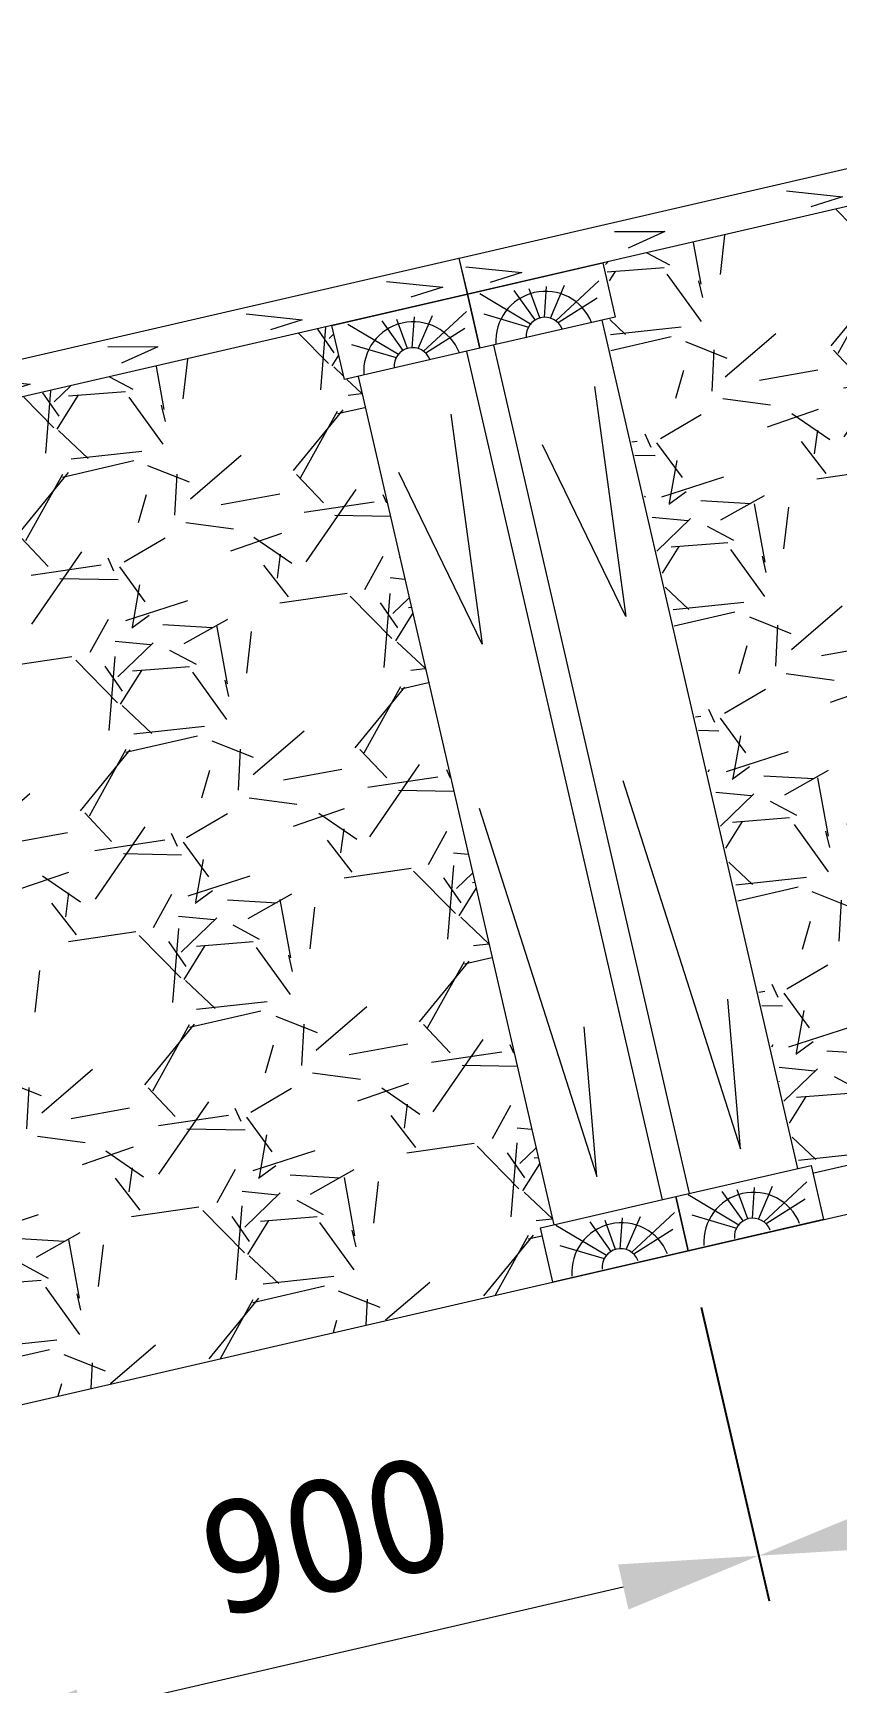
# Model space of a CAD drawing. Header units: millimetres. Extents: x 2161 to 3506, y -1213 to -250.
# Drawn here: x 2240.91 to 2249.58, y -521.11 to -503.31 of the extents above; entities that cross this region are included whole.
import ezdxf

# ---------------------------------------------------------------- set-up
doc = ezdxf.new("R2010")
doc.units = ezdxf.units.MM
doc.styles.add('стиль', font='TAHOMA.TTF')
doc.dimstyles.new('Копия DIN', dxfattribs={"dimtxt": 2, "dimasz": 2.5, "dimexe": 0.5, "dimexo": 0.625, "dimtad": 0, "dimdec": 0, "dimlfac": 100, "dimzin": 4, "dimdsep": 46, "dimtxsty": 'стиль', "dimcen": 2.5, "dimclre": 256, "dimclrt": 256, "dimadec": 0, "dimazin": 2, "dimtfac": 1, "dimtdec": 0, "dimtmove": 0, "dimatfit": 3, "dimfxl": 0, "dimtvp": 1, "dimtolj": 1, "dimtzin": 0, "dimlwd": 0, "dimarcsym": 0})

# ---------------------------------------------------------------- blocks, each defined once
blk = doc.blocks.new('223')
at = {"color": 7, "lineweight": 15}
for points in [[(3696.820343833757, -1073.215251530896), (3696.820984077176, -1073.615251530896), (3687.820984077176, -1073.615251530896), (3687.820632248237, -1073.215251530896), (3696.820343833757, -1073.215251530896)], [(3687.870451148361, -1073.322821691869), (3688.446153862564, -1073.520907086582), (3688.087514424971, -1073.54921320907)], [(3689.52205326575, -1073.313386317707), (3690.050576532691, -1073.4360117042), (3689.625866959328, -1073.520907086582)], [(3691.428500036754, -1073.303950943544), (3692.004202750957, -1073.502036338258), (3691.645563313365, -1073.530342460745)], [(3692.910218324802, -1073.29452706192), (3693.438741591743, -1073.417152448414), (3693.01403201838, -1073.502047830796)], [(3694.44665705773, -1073.285091687758), (3695.022359771932, -1073.483177082471), (3694.66372033434, -1073.511483204959)], [(3696.002911849634, -1073.285091687758), (3696.578614563836, -1073.483177082471), (3696.219975126244, -1073.511483204959)]]:
    blk.add_lwpolyline(points, dxfattribs=at)
blk = doc.blocks.new('*D402')
at = {"linetype": 'ByBlock', "lineweight": -2}
for p, q in [((2305.063616732449, -503.9170627388064), (2307.21212942441, -513.223293629632)), ((2230.584433603186, -521.1139384192898), (2232.732507618254, -530.4182691917354))]:
    blk.add_line(p, q, dxfattribs=at)
at = {"color": 0, "linetype": 'ByBlock', "lineweight": 0}
blk.add_line((2305.638098800061, -513.0735351787553), (2234.08158718826, -529.593657577827), dxfattribs=at)
at = {"color": 0, "lineweight": -2}
for points in [[(2305.581861036474, -512.829942662559), (2305.694336563646, -513.3171276949515), (2307.099653897239, -512.7361085972395)], [(2234.025349424674, -529.3500650616306), (2234.137824951846, -529.8372500940233), (2232.620032091082, -529.9310841593428)]]:
    blk.add_solid(points, dxfattribs=at)
at = {"layer": 'Defpoints', "color": 0, "lineweight": -2}
for p in [(2304.923022323484, -503.3080814483156), (2230.44383919422, -520.5049571287989), (2232.620032091082, -529.9310841593428)]:
    blk.add_point(p, dxfattribs=at)
at = {"lineweight": 0, "insert": (2269.577573988159, -520.1109549887378), "char_height": 1.2, "attachment_point": 5, "rotation": 12.999999999999917, "style": 'стиль'}
blk.add_mtext('\\A1;8000', dxfattribs=at)
blk = doc.blocks.new('*D405')
at = {"linetype": 'ByBlock', "lineweight": -2}
for p, q in [((2256.892425352387, -515.0402599520049), (2257.62449987368, -518.2112230791645)), ((2248.123094769319, -517.0648194410994), (2248.855169290613, -520.2357825682593))]:
    blk.add_line(p, q, dxfattribs=at)
at = {"color": 0, "linetype": 'ByBlock', "lineweight": 0}
blk.add_line((2250.204248860618, -519.4111709543508), (2256.05046924933, -518.0614646282877), dxfattribs=at)
at = {"color": 0, "lineweight": -2}
for points in [[(2255.994231485744, -517.8178721120914), (2256.106707012916, -518.305057144484), (2257.512024346508, -517.7240380467719)], [(2250.148011097032, -519.1675784381546), (2250.260486624205, -519.6547634705472), (2248.742693763441, -519.7485975358666)]]:
    blk.add_solid(points, dxfattribs=at)
at = {"layer": 'Defpoints', "color": 0, "lineweight": -2}
for p in [(2256.751830943422, -514.4312786615142), (2247.982500360355, -516.4558381506085), (2257.512024346508, -517.7240380467719)]:
    blk.add_point(p, dxfattribs=at)
at = {"lineweight": 0, "insert": (2252.846359081113, -517.5191731838643), "char_height": 1.2, "attachment_point": 5, "rotation": 12.999999999999917, "style": 'стиль'}
blk.add_mtext('\\A1;900', dxfattribs=at)
blk = doc.blocks.new('*D406')
at = {"linetype": 'ByBlock', "lineweight": -2}
for p, q in [((2248.12309476932, -517.0648194410999), (2248.855169290613, -520.2357825682584)), ((2239.353764186252, -519.0893789301942), (2240.085838707545, -522.2603420573532))]:
    blk.add_line(p, q, dxfattribs=at)
at = {"color": 0, "linetype": 'ByBlock', "lineweight": 0}
blk.add_line((2241.434918277551, -521.4357304434448), (2247.281138666263, -520.0860241173816), dxfattribs=at)
at = {"color": 0, "lineweight": -2}
for points in [[(2247.224900902677, -519.8424316011854), (2247.337376429849, -520.329616633578), (2248.74269376344, -519.7485975358659)], [(2241.378680513965, -521.1921379272485), (2241.491156041137, -521.6793229596412), (2239.973363180373, -521.7731570249606)]]:
    blk.add_solid(points, dxfattribs=at)
at = {"layer": 'Defpoints', "color": 0, "lineweight": -2}
for p in [(2247.982500360355, -516.455838150609), (2239.213169777287, -518.4803976397035), (2248.74269376344, -519.7485975358659)]:
    blk.add_point(p, dxfattribs=at)
at = {"lineweight": 0, "insert": (2244.077028498046, -519.5437326729582), "char_height": 1.2, "attachment_point": 5, "rotation": 12.999999999999917, "style": 'стиль'}
blk.add_mtext('\\A1;900', dxfattribs=at)

msp = doc.modelspace()

# ---------------------------------------------------------------- hatches: boundary and pattern name
at = {"lineweight": 0}
h = msp.add_hatch(dxfattribs=at)
h.set_pattern_fill('GRAVEL', scale=0.12, angle=13, style=0)
h.set_pattern_definition([(241.0128, (-1535.14658852471, -273.997266397046), (-17.58819494249036, -32.21416363058341), [0.4100652, -40.5966]), (197.9697, (-1535.345312639518, -274.3559629660201), (34.95297116549519, 11.19768207267192), [0.7036859999999999, -69.6648]), (145.5104, (-1536.014672013462, -274.5730602523066), (37.24094428247516, -25.81220829623099), [0.4961783999999999, -49.12164]), (280.2737000000001, (-1537.001512493463, -275.5829340589926), (-10.74314479849951, 60.08322787251495), [0.640806, -63.43968]), (305.8337, (-1536.887224622174, -276.2134653581967), (-23.07725638678619, 32.21031595157609), [0.6283608, -62.20776]), (10.27370000000003, (-1536.519360570985, -276.7228904850239), (-60.08322787251495, -10.7431447984995), [0.640805999999999, -63.43967999999993]), (50.6942, (-1535.888829271781, -276.6086026137341), (-31.75196181481455, -38.61223930807346), [0.8474327999999999, -83.89572000000001]), (85.2553, (-1535.352016319458, -275.9528798419643), (5.704879012209489, 70.13694330911872), [0.800064, -79.20636]), (134.4296, (-1535.28583862627, -275.1555577875067), (-32.67249587382036, 33.12318611124353), [0.6429756, -63.6546]), (188.2364, (-1535.735942568047, -274.6964009846633), (33.35429824975815, 4.572300939786578), [0.7340555999999997, -35.96867999999998]), (235.3974, (-1536.462426774111, -274.8015595807877), (-28.09641142421381, -40.89644704212396), [0.9492936, -93.98016]), (151.8141, (-1534.054474827436, -274.9338385530636), (-24.90304501330312, 13.01969969616186), [0.324006, -32.07671999999999]), (184.4692, (-1534.340060780989, -274.7807990211322), (39.97968559453464, 2.973672089783056), [0.6164183999999997, -61.02551999999999]), (238, (-1534.954606296891, -274.8288327851363), (0.6856503462908407, -2.969877933153356), [0.4310508, -3.879468]), (216.1986, (-1535.24477599155, -274.5204427471952), (13.47814222086082, 9.368051587626155), [0.2321292, -22.98071999999999]), (304.8014, (-1535.432098064164, -274.657534702874), (-5.02683580692459, 8.223994317254894), [0.3282791999999999, -16.08576]), (43.96380000000001, (-1535.244737784501, -274.9270966660749), (7.538327769717316, 7.996714812762255), [0.5331839999999998, -17.23955999999999]), (174.5651, (-1534.860964364109, -274.5569598478571), (6.625412419377722, -1.598573287552151), [0.3855444, -9.253079999999999]), (29.38950000000002, (-1537.154628439494, -275.0552121747853), (27.64186779806208, 15.76613325918954), [0.5401056000000001, -53.47056]), (83.3462, (-1536.684031387406, -274.7901575385932), (-4.337338442745307, -35.41122894575053), [0.4531188, -44.85863999999999]), (306.1986, (-1534.998094526837, -273.9629838563639), (-9.368051587626155, 13.47814222086083), [0.4642559999999995, -22.74863999999997]), (356.6105, (-1534.723910615479, -274.3376280015906), (-31.75576412274719, 2.053109420490301), [0.5401055999999997, -53.47055999999998]), (352.444, (-1536.729524935037, -276.8965377484138), (-16.22071818296562, 2.511494384145234), [0.520842, -25.52124]), (307.7751, (-1536.213205093024, -276.9650264156792), (-22.39152062980837, 29.2404182836118), [0.4364063999999998, -43.20431999999997]), (79.80140000000002, (-1534.282744913622, -276.926007305693), (2.511520330436808, 16.22075750093006), [0.4642559999999999, -22.74864]), (30.354, (-1534.200543230084, -276.4690850628294), (-35.86584241260537, -20.79296297022307), [0.5109395999999999, -50.58287999999999]), (82.44400000000002, (-1535.73798609278, -277.2619762043766), (-2.511494384145243, -16.22071818296562), [0.2604216, -25.78176]), (114.3098999999999, (-1534.46093771107, -276.9671463545113), (-5.712459769435964, 11.19383435435863), [0.155418, -15.3864]), (178.9638, (-1534.524919051327, -276.8255088647745), (9.595295760355823, -0.912920931238967), [0.628360799999999, -11.93885999999998]), (199.0090000000001, (-1535.153177583502, -276.8141450296292), (29.01310656745176, 9.826371047746605), [0.5823204, -57.64968]), (316.6901, (-1535.183029211274, -275.1943858622467), (-4.341181280596862, 5.254103135894768), [0.4395888, -10.550136]), (6.157199999999976, (-1534.863160717039, -275.4959193920515), (51.85928792457701, 5.716282134958152), [0.7674683999999999, -75.97919999999999]), (73.94540000000002, (-1534.100121203264, -275.4136030873654), (-7.079947942851582, -23.53170701369902), [0.3138096, -31.06728]), (103, (-1534.013335778618, -275.1120313505115), (-3.655530771105497, 2.284229143825296), [0.1828799999999998, -2.865119999999996]), (133.2564, (-1535.23314470706, -276.738761647178), (16.67904792711359, -18.04655177516438), [0.4234403999999999, -41.92068]), (61.01279999999999, (-1535.52331440172, -276.4303716092371), (17.58819494249036, 32.21416363058342), [0.8201316, -40.18656]), (13, (-1535.125866172104, -275.7129784712887), (2.284229143825296, 3.655530771105497), [0.79248, -2.25552]), (338.3048000000001, (-1534.353697383163, -275.5347092597423), (-34.4983042691495, 13.93266542230372), [0.4819319999999995, -47.71115999999994]), (267.0546, (-1533.905904415465, -275.712863850141), (-0.2272777458141597, -12.56520069209301), [0.4437948, -21.74604]), (220.646, (-1533.928708499854, -276.1560730767317), (-49.5711869233747, -42.72617913639834), [0.7225739999999999, -71.535]), (188.4261, (-1534.476961701421, -276.6267465429174), (-39.29409583524728, -5.943597041274939), [0.7644347999999997, -75.67895999999998]), (188.4261, (-1534.476961701421, -276.6267465429174), (-39.29409583524728, -5.943597041274939), [0.7644347999999997, -75.67895999999998])])
h.paths.add_polyline_path([(2247.083427333895, -505.7898562682669), (2247.220338482461, -506.3828836051995), (2247.071167736842, -506.4173223854097), (2249.180569157857, -515.5541437497193), (2249.318243918811, -515.5223590266942), (2249.454424515611, -516.1122219962781), (2255.285508170298, -514.7660102606185), (2255.1501282058, -514.1796152105314), (2255.29675868063, -514.1457628980438), (2253.184397239311, -504.9961202772064), (2253.03703274856, -505.0301420506225), (2252.902280987995, -504.4464680507205)])
h = msp.add_hatch(dxfattribs=at)
h.set_pattern_fill('GRAVEL', scale=0.12, angle=13, style=0)
h.set_pattern_definition([(241.0128, (-1543.915919107777, -276.0218258861407), (-17.58819494249036, -32.21416363058341), [0.4100652, -40.5966]), (197.9697, (-1544.114643222585, -276.3805224551149), (34.95297116549519, 11.19768207267192), [0.7036859999999999, -69.6648]), (145.5104, (-1544.784002596529, -276.5976197414014), (37.24094428247516, -25.81220829623099), [0.4961783999999999, -49.12164]), (280.2737000000001, (-1545.770843076531, -277.6074935480873), (-10.74314479849951, 60.08322787251495), [0.640806, -63.43968]), (305.8337, (-1545.656555205241, -278.2380248472916), (-23.07725638678619, 32.21031595157609), [0.6283608, -62.20776]), (10.27370000000003, (-1545.288691154052, -278.7474499741188), (-60.08322787251495, -10.7431447984995), [0.640805999999999, -63.43967999999993]), (50.6942, (-1544.658159854848, -278.633162102829), (-31.75196181481455, -38.61223930807346), [0.8474327999999999, -83.89572000000001]), (85.2553, (-1544.121346902525, -277.977439331059), (5.704879012209489, 70.13694330911872), [0.800064, -79.20636]), (134.4296, (-1544.055169209337, -277.1801172766015), (-32.67249587382036, 33.12318611124353), [0.6429756, -63.6546]), (188.2364, (-1544.505273151114, -276.7209604737581), (33.35429824975815, 4.572300939786578), [0.7340555999999997, -35.96867999999998]), (235.3974, (-1545.231757357178, -276.8261190698824), (-28.09641142421381, -40.89644704212396), [0.9492936, -93.98016]), (151.8141, (-1542.823805410504, -276.9583980421583), (-24.90304501330312, 13.01969969616186), [0.324006, -32.07671999999999]), (184.4692, (-1543.109391364056, -276.805358510227), (39.97968559453464, 2.973672089783056), [0.6164183999999997, -61.02551999999999]), (238, (-1543.723936879958, -276.853392274231), (0.6856503462908407, -2.969877933153356), [0.4310508, -3.879468]), (216.1986, (-1544.014106574617, -276.54500223629), (13.47814222086082, 9.368051587626155), [0.2321292, -22.98071999999999]), (304.8014, (-1544.201428647231, -276.6820941919687), (-5.02683580692459, 8.223994317254894), [0.3282791999999999, -16.08576]), (43.96380000000001, (-1544.014068367568, -276.9516561551697), (7.538327769717316, 7.996714812762255), [0.5331839999999998, -17.23955999999999]), (174.5651, (-1543.630294947176, -276.5815193369518), (6.625412419377722, -1.598573287552151), [0.3855444, -9.253079999999999]), (29.38950000000002, (-1545.923959022561, -277.07977166388), (27.64186779806208, 15.76613325918954), [0.5401056000000001, -53.47056]), (83.3462, (-1545.453361970473, -276.8147170276879), (-4.337338442745307, -35.41122894575053), [0.4531188, -44.85863999999999]), (306.1986, (-1543.767425109904, -275.9875433454587), (-9.368051587626155, 13.47814222086083), [0.4642559999999995, -22.74863999999997]), (356.6105, (-1543.493241198546, -276.3621874906855), (-31.75576412274719, 2.053109420490301), [0.5401055999999997, -53.47055999999998]), (352.444, (-1545.498855518104, -278.9210972375086), (-16.22071818296562, 2.511494384145234), [0.520842, -25.52124]), (307.7751, (-1544.982535676091, -278.9895859047741), (-22.39152062980837, 29.2404182836118), [0.4364063999999998, -43.20431999999997]), (79.80140000000002, (-1543.052075496689, -278.9505667947877), (2.511520330436808, 16.22075750093006), [0.4642559999999999, -22.74864]), (30.354, (-1542.969873813151, -278.4936445519241), (-35.86584241260537, -20.79296297022307), [0.5109395999999999, -50.58287999999999]), (82.44400000000002, (-1544.507316675847, -279.2865356934713), (-2.511494384145243, -16.22071818296562), [0.2604216, -25.78176]), (114.3098999999999, (-1543.230268294137, -278.9917058436061), (-5.712459769435964, 11.19383435435863), [0.155418, -15.3864]), (178.9638, (-1543.294249634394, -278.8500683538693), (9.595295760355823, -0.912920931238967), [0.628360799999999, -11.93885999999998]), (199.0090000000001, (-1543.922508166569, -278.838704518724), (29.01310656745176, 9.826371047746605), [0.5823204, -57.64968]), (316.6901, (-1543.952359794341, -277.2189453513416), (-4.341181280596862, 5.254103135894768), [0.4395888, -10.550136]), (6.157199999999976, (-1543.632491300106, -277.5204788811462), (51.85928792457701, 5.716282134958152), [0.7674683999999999, -75.97919999999999]), (73.94540000000002, (-1542.869451786331, -277.4381625764601), (-7.079947942851582, -23.53170701369902), [0.3138096, -31.06728]), (103, (-1542.782666361685, -277.1365908396063), (-3.655530771105497, 2.284229143825296), [0.1828799999999998, -2.865119999999996]), (133.2564, (-1544.002475290127, -278.7633211362729), (16.67904792711359, -18.04655177516438), [0.4234403999999999, -41.92068]), (61.01279999999999, (-1544.292644984787, -278.4549310983318), (17.58819494249036, 32.21416363058342), [0.8201316, -40.18656]), (13, (-1543.895196755171, -277.7375379603835), (2.284229143825296, 3.655530771105497), [0.79248, -2.25552]), (338.3048000000001, (-1543.12302796623, -277.559268748837), (-34.4983042691495, 13.93266542230372), [0.4819319999999995, -47.71115999999994]), (267.0546, (-1542.675234998532, -277.7374233392357), (-0.2272777458141597, -12.56520069209301), [0.4437948, -21.74604]), (220.646, (-1542.698039082921, -278.1806325658264), (-49.5711869233747, -42.72617913639834), [0.7225739999999999, -71.535]), (188.4261, (-1543.246292284488, -278.6513060320121), (-39.29409583524728, -5.943597041274939), [0.7644347999999997, -75.67895999999998]), (188.4261, (-1543.246292284488, -278.6513060320121), (-39.29409583524728, -5.943597041274939), [0.7644347999999997, -75.67895999999998])])
h.paths.add_polyline_path([(2238.314096750828, -507.8144157573617), (2238.451007899394, -508.4074430942944), (2238.301837153775, -508.4418818745043), (2240.41123857479, -517.5787032388141), (2240.548913335744, -517.546918515789), (2240.685093932544, -518.1367814853729), (2246.516177587231, -516.7905697497133), (2246.380797622733, -516.2041746996263), (2246.527428097563, -516.1703223871384), (2244.415066656244, -507.020679766301), (2244.267702165493, -507.0547015397171), (2244.132950404928, -506.4710275398153)])

# ---------------------------------------------------------------- linework, layer by layer
at = {"color": 7, "lineweight": 15}
for p, q in [((2247.048389404375, -506.4084535793924), (2249.162929315207, -515.5675321883741)), ((2245.879145326634, -506.6783948446047), (2247.993685237465, -515.8374734535867)), ((2245.586834307198, -506.7458801609081), (2247.70137421803, -515.9049587698898)), ((2244.417590229456, -507.0158214261211), (2246.532130140287, -516.1749000351026))]:
    msp.add_line(p, q, dxfattribs=at)
at = {"color": 7, "lineweight": 0}
msp.add_line((2210.084349238155, -525.2053157471942), (2261.08317420003, -513.4313092787172), dxfattribs=at)
at = {"color": 7, "lineweight": 15}
for points in [[(2247.059574281487, -505.7900888823698), (2247.194544914093, -506.374710921241), (2245.732989816916, -506.712137502757), (2245.598019184309, -506.1275154638858), (2247.059574281487, -505.7900888823698)], [(2247.016138972214, -505.9848474905072), (2246.552250602653, -506.4156918338969)], [(2245.598019184309, -506.1275154638858), (2245.732989816916, -506.712137502757), (2244.271434719738, -507.0495640842725), (2244.136464087131, -506.4649420454018), (2245.598019184309, -506.1275154638858)], [(2245.734052362192, -506.1215798900025), (2246.280902618044, -506.4474612160245)], [(2246.330379963479, -506.4054064232236), (2246.103730388587, -506.0875354434788)], [(2246.378613584, -506.3844481937905), (2246.264446759073, -506.0707536542672)], [(2246.429292806066, -506.3767963238044), (2246.452519223741, -506.0450007354845)], [(2246.494022291226, -506.3860843323766), (2246.647726273612, -506.0308372718259)], [(2245.590011276588, -506.3140950119106), (2245.126122907026, -506.7449393553001)], [(2245.774927569182, -506.3420958812132), (2246.256401831542, -506.4837480781702)], [(2246.997670360447, -506.1696431194793), (2246.576549233841, -506.436775755418)], [(2244.307924666565, -506.4508274114059), (2244.854774922416, -506.7767087374279)], [(2244.904252267852, -506.7346539446273), (2244.67760269296, -506.4167829648824)], [(2244.952485888373, -506.7136957151944), (2244.838319063446, -506.4000011756704)], [(2245.003165110439, -506.7060438452081), (2245.026391528114, -506.3742482568877)], [(2245.067894595599, -506.7153318537805), (2245.221598577984, -506.3600847932293)], [(2245.57154266482, -506.4988906408823), (2245.150421538215, -506.7660232768214)], [(2244.348799873555, -506.6713434026166), (2244.830274135915, -506.8129955995734)], [(2246.970754365344, -507.1234051427897), (2247.308389464055, -509.6063632937743), (2246.40938157938, -507.7534161247005)], [(2245.419976344231, -507.4225624152227), (2245.757611442941, -509.9055205662073), (2244.858603558267, -508.0525733971339)], [(2247.276075448197, -511.3799592550099), (2248.547134529212, -515.3546871383558), (2248.409526392252, -513.7380568854489)], [(2245.725297427083, -511.6791165274428), (2246.9963565081, -515.6538444107885), (2246.858748371139, -514.0372141578819)], [(2249.309084824925, -515.5337895302225), (2249.444055457532, -516.1184115690933), (2247.982500360355, -516.4558381506092), (2247.847529727747, -515.8712161117382), (2249.309084824925, -515.5337895302225)], [(2248.675054811434, -516.1042602694399), (2248.698281229109, -515.77246468112)], [(2248.739784296595, -516.1135482780121), (2248.89348827898, -515.7583012174612)], [(2249.261900977583, -515.7123114361425), (2248.79801260802, -516.143155779532)], [(2247.847529727747, -515.8712161117382), (2247.982500360355, -516.4558381506092), (2246.520945263176, -516.7932647321252), (2246.38597463057, -516.2086426932542), (2247.847529727747, -515.8712161117382)], [(2247.97981436756, -515.8490438356373), (2248.526664623411, -516.17492516166)], [(2248.576141968847, -516.1328703688589), (2248.349492393954, -515.8149993891141)], [(2248.624375589368, -516.1119121394261), (2248.510208764441, -515.7982175999025)], [(2249.243432365814, -515.8971070651139), (2248.82231123921, -516.164239701053)], [(2247.198247893741, -516.4411596608295), (2247.084081068813, -516.1274651213059)], [(2247.248927115807, -516.4335077908434), (2247.272153533482, -516.1017122025232)], [(2247.313656600967, -516.4427957994158), (2247.467360583352, -516.0875487388646)], [(2247.835773281956, -516.0415589575459), (2247.371884912393, -516.4724033009354)], [(2248.02068957455, -516.0695598268483), (2248.502163836909, -516.2112120238055)], [(2246.553686671932, -516.1782913570414), (2247.100536927785, -516.5041726830634)], [(2247.15001427322, -516.4621178902626), (2246.923364698328, -516.1442469105175)], [(2247.817304670189, -516.2263545865173), (2247.396183543582, -516.4934872224565)], [(2246.594561878923, -516.3988073482521), (2247.076036141282, -516.5404595452089)]]:
    msp.add_lwpolyline(points, dxfattribs=at)
for centre, radius, start, end in [((2246.441391960907, -506.6339281632065), 0.5367129526174379, 21.91252387001219, 184.0874761300071), ((2245.01526426528, -506.9631756846101), 0.5367129526174379, 21.91252387001219, 184.0874761300071), ((2246.433600072671, -506.5769769666073), 0.2002269769505321, 20.43413259689462, 185.5658674031195), ((2245.007472377043, -506.9062244880112), 0.2002269769505321, 20.43413259689462, 185.5658674031195), ((2248.687153966275, -516.361392108842), 0.5367129526174379, 21.91252387001219, 184.0874761300071), ((2248.679362078039, -516.3044409122429), 0.2002269769505321, 20.43413259689462, 185.5658674031195), ((2247.261026270648, -516.6906396302459), 0.5367129526174379, 21.91252387001219, 184.0874761300071), ((2247.253234382411, -516.6336884336465), 0.2002269769505321, 20.43413259689462, 185.5658674031195)]:
    msp.add_arc(centre, radius, start, end, dxfattribs=at)

# ---------------------------------------------------------------- block references
at = {"color": 7, "lineweight": 0, "rotation": 12.99999999999991}
for p in [(-1589.215234778848, -289.608171874901), (-1597.984565361915, -291.6327313639957)]:
    msp.add_blockref('223', p, dxfattribs=at)

# ---------------------------------------------------------------- dimensions: what is measured, and where the dimension line sits
at = {"color": 7, "lineweight": 0}
dim = msp.add_linear_dim(base=(2232.620032091082, -529.9310841593428), p1=(2304.923022323484, -503.3080814483156), p2=(2230.44383919422, -520.5049571287989), angle=12.99999999999991, text='8000', dimstyle='Копия DIN', override={"dimtxt": 1.2, "dimasz": 1.5, "dimtix": 1}, dxfattribs=at)
dim.commit()
dim.dimension.update_dxf_attribs({"geometry": '*D402', "text_midpoint": (2269.577573988159, -520.1109549887378)})
for base, p1, p2, picture, middle in [((2257.512024346508, -517.7240380467719), (2247.982500360355, -516.4558381506085), (2256.751830943422, -514.4312786615142), '*D405', (2252.846359081113, -517.5191731838643)), ((2248.74269376344, -519.7485975358659), (2239.213169777287, -518.4803976397034), (2247.982500360355, -516.455838150609), '*D406', (2244.077028498046, -519.5437326729582))]:
    dim = msp.add_linear_dim(base=base, p1=p1, p2=p2, angle=12.99999999999991, dimstyle='Копия DIN', override={"dimtxt": 1.2, "dimasz": 1.5, "dimtix": 1}, dxfattribs=at)
    dim.commit()
    dim.dimension.update_dxf_attribs({"geometry": picture, "text_midpoint": middle})

doc.saveas('drawing.dxf')
